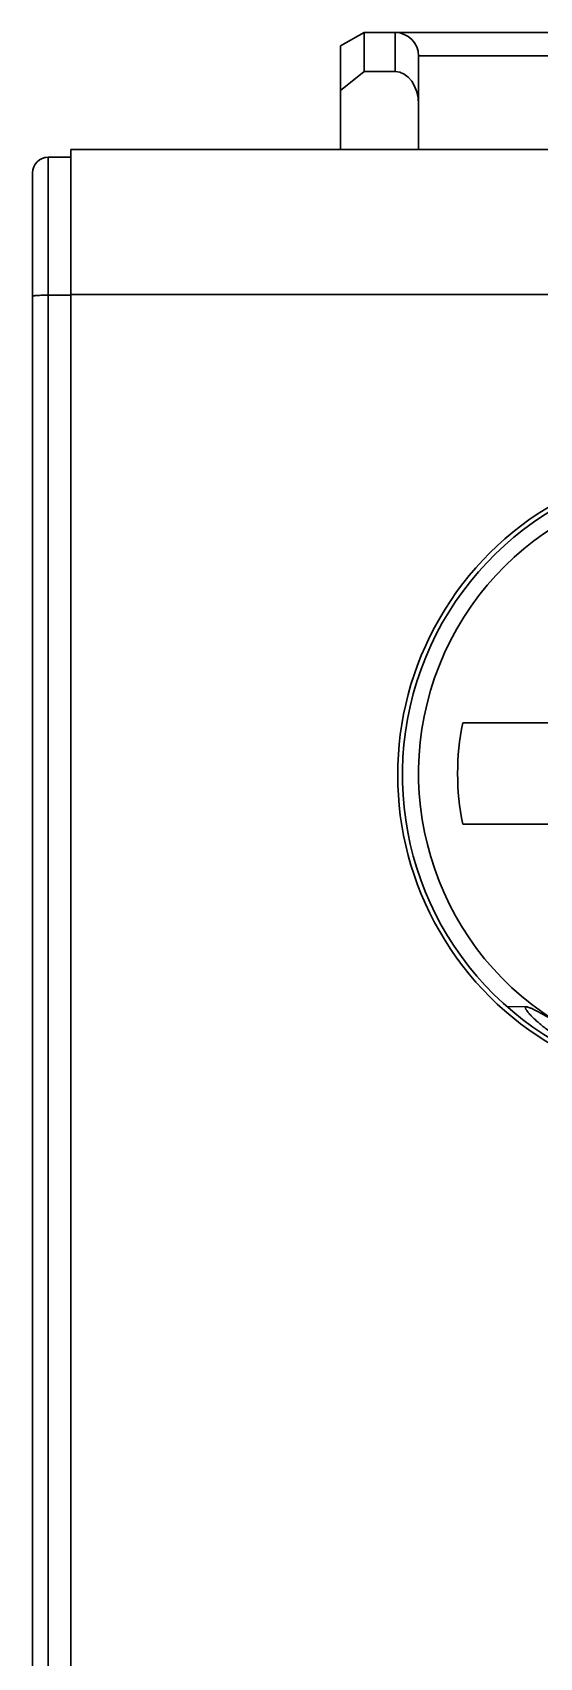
# Model space of a CAD drawing. Header units: millimetres. Extents: x 0 to 53000, y -591 to 24400.
# Drawn here: x 2917.67 to 2924.17, y 2928.17 to 2949 of the extents above; entities that cross this region are included whole.
import ezdxf
from ezdxf.enums import TextEntityAlignment as Align

# ---------------------------------------------------------------- set-up
doc = ezdxf.new("R2010")
doc.units = ezdxf.units.MM
doc.layers.add('Основная', color=7, linetype='Continuous', lineweight=30)
doc.styles.add('текст', font='isocpeui.ttf')

# ---------------------------------------------------------------- blocks, each defined once
blk = doc.blocks.new('Звонок HA')
at = {"layer": 'Основная'}
for p, q in [((4.25, 44), (3.95, 43.827)), ((4.25, 43.5), (4.25, 44)), ((13.15, 44), (4.25, 44)), ((4.65, 43.5), (4.65, 44)), ((3.95, 42.5), (3.95, 43.827)), ((4.95, 42.5), (4.95, 43.7)), ((12.45, 43.7), (4.95, 43.7)), ((4.25, 43.5), (3.95, 43.255)), ((4.25, 43.5), (4.65, 43.5)), ((0.2, 42.4), (0.2, 6.455)), ((0.2, 42.4), (0.49, 42.4)), ((0.49, 5.739), (0.49, 42.5)), ((16.91, 42.5), (0.49, 42.5)), ((0, 42.2), (0, 6.606)), ((0.2, 40.633), (0.49, 40.633)), ((16.91, 40.64), (0.49, 40.64)), ((5.516, 35.15), (7.704, 35.15)), ((7.712, 33.85), (5.516, 33.85)), ((6.085, 31.513), (6.333, 31.509))]:
    blk.add_line(p, q, dxfattribs=at)
for centre, radius, start, end in [((4.65, 43.7), 0.3, 0, 90), ((0.2, 42.2), 0.2, 90, 180), ((0.2, 42.2), 0.2, 98.0214, 100.1321), ((8.7, 34.5), 3.75, 270, 237.5106), ((8.7, 34.5), 3.25, 168.463, 191.537)]:
    blk.add_arc(centre, radius, start, end, dxfattribs=at)
for centre, major_axis, ratio, start_param, end_param in [((4.65, 43.076), (0, 0.424), 0.707107, -1.570796, 0), ((8.704, 34.482), (-0.962, 3.843), 0.999989, -0.244062, 2.364686), ((8.7, 34.482), (0, 4.018), 0.99999, 0, 3.141593)]:
    blk.add_ellipse(centre, major_axis=major_axis, ratio=ratio, start_param=start_param, end_param=end_param, dxfattribs=at)
for points, knots in [([(0, 40.619), (0, 40.619), (0.001, 40.62), (0.004, 40.622), (0.009, 40.623), (0.019, 40.625), (0.036, 40.627), (0.06, 40.629), (0.09, 40.63), (0.124, 40.632), (0.161, 40.632), (0.187, 40.633), (0.2, 40.633)], [0, 0, 0, 0, 0.008294, 0.024077, 0.048626, 0.082035, 0.174467, 0.298258, 0.448803, 0.620399, 0.806492, 1, 1, 1, 1]), ([(6.333, 31.509), (6.331, 31.509), (6.327, 31.509), (6.323, 31.507), (6.32, 31.504), (6.319, 31.499), (6.319, 31.494), (6.321, 31.487), (6.325, 31.479), (6.333, 31.466), (6.346, 31.447), (6.368, 31.421), (6.396, 31.391), (6.43, 31.357), (6.471, 31.32), (6.537, 31.263), (6.635, 31.186), (6.772, 31.091), (6.874, 31.029), (6.928, 30.998)], [0, 0, 0, 0, 0.007018, 0.012553, 0.017389, 0.022644, 0.029231, 0.037639, 0.048102, 0.06074, 0.092744, 0.133867, 0.184095, 0.243299, 0.311264, 0.3877, 0.564453, 0.769976, 1, 1, 1, 1]), ([(6.686, 31.337), (6.642, 31.36), (6.579, 31.393), (6.501, 31.435), (6.453, 31.46), (6.413, 31.481), (6.379, 31.496), (6.354, 31.505), (6.339, 31.509), (6.333, 31.509)], [0, 0, 0, 0, 0.379747, 0.538845, 0.676267, 0.791342, 0.883621, 0.952977, 1, 1, 1, 1])]:
    blk.add_open_spline(points, degree=3, knots=knots, dxfattribs=at)
at = {"layer": 'Основная', "style": 'текст'}
blk.add_attdef('№', text='', height=10, dxfattribs=at).set_placement((7.753, -58.946), align=Align.MIDDLE_CENTER)

msp = doc.modelspace()

# ---------------------------------------------------------------- block references
at = {"layer": 'Основная'}
msp.add_blockref('Звонок HA', (2917.67049, 2905), dxfattribs=at)

doc.saveas('drawing.dxf')
